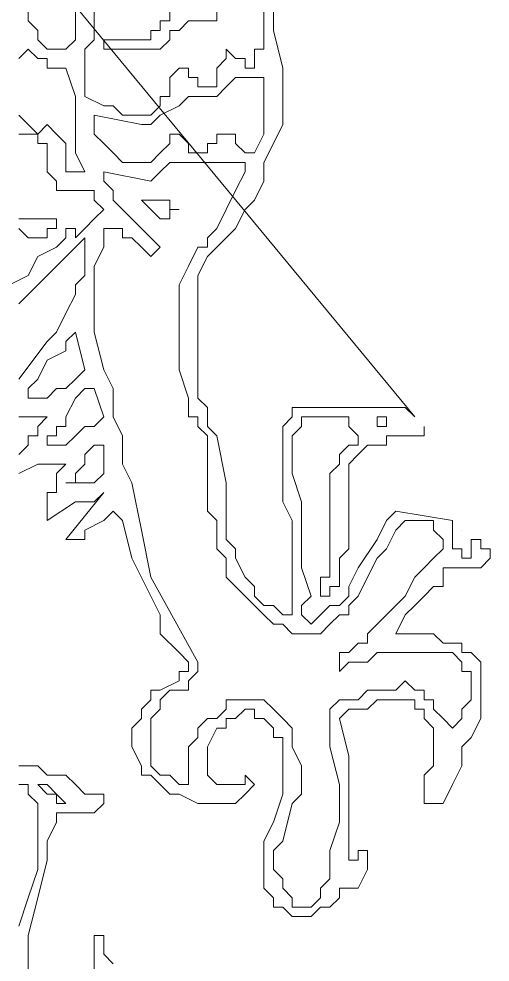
# Model space of a CAD drawing. Extents: x -66030 to 95157, y -13132 to 45879.
# Drawn here: x -17737.5 to -17542.2, y 14667.5 to 15058.3 of the extents above; entities that cross this region are included whole.
import ezdxf

# ---------------------------------------------------------------- set-up
doc = ezdxf.new("R2010")
doc.units = 0
doc.header["$LTSCALE"] = 100
doc.header["$MEASUREMENT"] = 0
doc.layers.get('0').update_dxf_attribs({"linetype": 'CONTINUOUS'})

msp = doc.modelspace()

# ---------------------------------------------------------------- linework, layer by layer
at = {"lineweight": 0}
for points in [[(-18131.96, 15569.16), (-17573.41, 14893.43), (-17573.41, 14893.43), (-17573.41, 14893.43), (-17577.31, 14897.34), (-17581.22, 14897.34), (-17589.03, 14897.34), (-17592.94, 14897.34), (-17596.84, 14897.34), (-17608.56, 14897.34), (-17612.47, 14897.34), (-17616.37, 14897.34), (-17620.28, 14897.34), (-17624.18, 14897.34), (-17624.18, 14893.43), (-17628.09, 14889.52), (-17628.09, 14889.52), (-17628.09, 14885.62), (-17628.09, 14881.71), (-17628.09, 14873.9), (-17628.09, 14866.09), (-17628.09, 14858.28), (-17624.18, 14850.47), (-17624.18, 14842.65), (-17624.18, 14838.75), (-17624.18, 14834.84), (-17624.18, 14830.94), (-17624.18, 14823.12), (-17624.18, 14819.22), (-17624.18, 14815.31), (-17624.18, 14815.31), (-17624.18, 14811.41), (-17628.09, 14811.41), (-17631.99, 14815.31), (-17635.9, 14815.31), (-17639.81, 14819.22), (-17639.81, 14823.12), (-17643.71, 14827.03), (-17647.62, 14834.84), (-17647.62, 14838.75), (-17651.52, 14842.65), (-17651.52, 14854.37), (-17651.52, 14866.09), (-17655.43, 14885.62), (-17659.34, 14889.52), (-17659.34, 14897.34), (-17663.24, 14901.24), (-17663.24, 14909.05), (-17663.24, 14912.96), (-17663.24, 14920.77), (-17663.24, 14924.68), (-17663.24, 14932.49), (-17663.24, 14936.4), (-17663.24, 14940.3), (-17663.24, 14944.21), (-17663.24, 14948.11), (-17663.24, 14948.11), (-17663.24, 14952.02), (-17659.34, 14959.83), (-17655.43, 14963.74), (-17647.62, 14971.55), (-17643.71, 14979.36), (-17639.81, 14983.27), (-17635.9, 14991.08), (-17635.9, 14998.89), (-17631.99, 15006.7), (-17628.09, 15014.52), (-17628.09, 15018.42), (-17628.09, 15026.23), (-17628.09, 15034.05), (-17628.09, 15037.95), (-17631.99, 15053.58), (-17631.99, 15061.39)], [(-17733.55, 15061.39), (-17733.55, 15057.48), (-17729.64, 15053.58), (-17729.64, 15049.67), (-17725.74, 15045.76), (-17725.74, 15045.76), (-17721.83, 15045.76), (-17721.83, 15045.76), (-17721.83, 15045.76), (-17717.93, 15045.76), (-17717.93, 15045.76), (-17717.93, 15045.76), (-17714.02, 15049.67), (-17714.02, 15049.67), (-17714.02, 15053.58), (-17714.02, 15061.39)], [(-17706.21, 15061.39), (-17706.21, 15057.48), (-17706.21, 15049.67), (-17706.21, 15049.67), (-17710.11, 15045.76), (-17710.11, 15041.86), (-17710.11, 15041.86), (-17710.11, 15037.95), (-17710.11, 15030.14), (-17710.11, 15026.23), (-17702.3, 15022.33), (-17698.4, 15022.33), (-17694.49, 15018.42), (-17690.58, 15018.42), (-17686.68, 15018.42), (-17682.77, 15018.42), (-17678.87, 15022.33), (-17678.87, 15022.33), (-17678.87, 15026.23), (-17674.96, 15026.23), (-17674.96, 15030.14), (-17674.96, 15034.05), (-17671.05, 15037.95), (-17671.05, 15037.95), (-17667.15, 15037.95), (-17667.15, 15034.05), (-17663.24, 15034.05), (-17663.24, 15030.14), (-17659.34, 15030.14), (-17659.34, 15030.14), (-17659.34, 15030.14), (-17655.43, 15030.14), (-17655.43, 15034.05), (-17655.43, 15034.05), (-17655.43, 15037.95), (-17651.52, 15041.86), (-17651.52, 15041.86), (-17651.52, 15041.86), (-17651.52, 15045.76), (-17647.62, 15041.86), (-17647.62, 15041.86), (-17643.71, 15041.86), (-17643.71, 15041.86), (-17643.71, 15041.86), (-17643.71, 15037.95), (-17643.71, 15037.95), (-17639.81, 15037.95), (-17639.81, 15041.86), (-17639.81, 15045.76), (-17639.81, 15045.76), (-17635.9, 15045.76), (-17635.9, 15049.67), (-17635.9, 15049.67), (-17635.9, 15053.58), (-17635.9, 15053.58), (-17635.9, 15061.39)], [(-17655.43, 15061.39), (-17655.43, 15057.48), (-17659.34, 15057.48), (-17663.24, 15057.48), (-17663.24, 15057.48), (-17667.15, 15057.48), (-17667.15, 15057.48), (-17667.15, 15057.48), (-17671.05, 15053.58), (-17674.96, 15053.58), (-17674.96, 15049.67), (-17678.87, 15045.76), (-17682.77, 15045.76), (-17682.77, 15045.76), (-17686.68, 15045.76), (-17690.58, 15045.76), (-17694.49, 15045.76), (-17698.4, 15045.76), (-17698.4, 15045.76), (-17702.3, 15045.76), (-17702.3, 15049.67), (-17702.3, 15049.67), (-17698.4, 15049.67), (-17698.4, 15049.67), (-17698.4, 15049.67), (-17694.49, 15049.67), (-17690.58, 15049.67), (-17690.58, 15049.67), (-17686.68, 15049.67), (-17682.77, 15049.67), (-17682.77, 15049.67), (-17682.77, 15053.58), (-17678.87, 15053.58), (-17678.87, 15057.48), (-17674.96, 15057.48), (-17674.96, 15061.39)], [(-17737.46, 15018.42), (-17733.55, 15014.52), (-17733.55, 15014.52), (-17729.64, 15010.61), (-17725.74, 15014.52), (-17725.74, 15014.52), (-17725.74, 15014.52), (-17721.83, 15010.61), (-17721.83, 15010.61), (-17721.83, 15010.61), (-17717.93, 15006.7), (-17717.93, 15006.7), (-17717.93, 15002.8), (-17717.93, 14998.89), (-17717.93, 14994.99), (-17717.93, 14994.99), (-17717.93, 14994.99), (-17714.02, 14994.99), (-17714.02, 14994.99), (-17710.11, 14994.99), (-17714.02, 15002.8), (-17714.02, 15014.52), (-17714.02, 15026.23), (-17717.93, 15037.95), (-17717.93, 15037.95), (-17721.83, 15037.95), (-17721.83, 15037.95), (-17725.74, 15037.95), (-17725.74, 15041.86), (-17729.64, 15041.86), (-17733.55, 15045.76), (-17733.55, 15045.76), (-17737.46, 15041.86)], [(-17741.36, 14948.11), (-17733.55, 14952.02), (-17729.64, 14959.83), (-17721.83, 14963.74), (-17717.93, 14967.64), (-17717.93, 14971.55), (-17714.02, 14971.55), (-17714.02, 14971.55), (-17714.02, 14971.55), (-17714.02, 14967.64), (-17710.11, 14971.55), (-17710.11, 14971.55), (-17706.21, 14975.46), (-17706.21, 14975.46), (-17702.3, 14979.36), (-17706.21, 14983.27), (-17706.21, 14983.27), (-17706.21, 14987.17), (-17706.21, 14987.17), (-17710.11, 14987.17), (-17714.02, 14987.17), (-17717.93, 14987.17), (-17717.93, 14987.17), (-17717.93, 14987.17), (-17721.83, 14987.17), (-17721.83, 14991.08), (-17721.83, 14991.08), (-17725.74, 14994.99), (-17725.74, 14998.89), (-17725.74, 15002.8), (-17725.74, 15006.7), (-17729.64, 15006.7), (-17729.64, 15006.7), (-17729.64, 15010.61), (-17733.55, 15010.61), (-17733.55, 15010.61), (-17737.46, 15010.61)], [(-17737.46, 14975.46), (-17733.55, 14975.46), (-17733.55, 14975.46), (-17729.64, 14975.46), (-17729.64, 14975.46), (-17725.74, 14975.46), (-17725.74, 14975.46), (-17725.74, 14975.46), (-17721.83, 14975.46), (-17721.83, 14971.55), (-17721.83, 14971.55), (-17725.74, 14971.55), (-17725.74, 14967.64), (-17729.64, 14967.64), (-17729.64, 14967.64), (-17733.55, 14967.64), (-17737.46, 14971.55)], [(-17737.46, 14940.3), (-17725.74, 14952.02), (-17710.11, 14967.64), (-17710.11, 14963.74), (-17710.11, 14959.83), (-17710.11, 14955.93), (-17710.11, 14952.02), (-17714.02, 14948.11), (-17714.02, 14944.21), (-17717.93, 14936.4), (-17721.83, 14928.58), (-17725.74, 14924.68), (-17737.46, 14909.05)], [(-17737.46, 14893.43), (-17733.55, 14893.43), (-17729.64, 14893.43), (-17725.74, 14893.43), (-17729.64, 14889.52), (-17729.64, 14885.62), (-17733.55, 14885.62), (-17733.55, 14881.71), (-17737.46, 14877.81)], [(-17737.46, 14870), (-17729.64, 14873.9), (-17725.74, 14873.9), (-17721.83, 14873.9), (-17717.93, 14873.9), (-17717.93, 14873.9), (-17721.83, 14870), (-17721.83, 14866.09), (-17721.83, 14862.18), (-17725.74, 14862.18), (-17725.74, 14858.28), (-17725.74, 14854.37), (-17725.74, 14854.37), (-17725.74, 14850.47), (-17714.02, 14858.28), (-17706.21, 14858.28), (-17702.3, 14862.18), (-17717.93, 14842.65), (-17714.02, 14842.65), (-17714.02, 14842.65), (-17710.11, 14842.65), (-17710.11, 14846.56), (-17702.3, 14850.47), (-17702.3, 14850.47), (-17698.4, 14854.37), (-17694.49, 14850.47), (-17690.58, 14834.84), (-17682.77, 14819.22), (-17678.87, 14811.41), (-17678.87, 14803.59), (-17671.05, 14795.78), (-17667.15, 14791.88), (-17667.15, 14787.97), (-17671.05, 14787.97), (-17671.05, 14784.06), (-17671.05, 14784.06), (-17678.87, 14780.16), (-17678.87, 14780.16), (-17682.77, 14780.16), (-17682.77, 14776.25), (-17686.68, 14772.35), (-17686.68, 14772.35), (-17686.68, 14768.44), (-17690.58, 14764.53), (-17690.58, 14760.63), (-17690.58, 14756.72), (-17690.58, 14756.72), (-17686.68, 14748.91), (-17686.68, 14745), (-17682.77, 14745), (-17682.77, 14745), (-17678.87, 14741.1), (-17674.96, 14737.19), (-17671.05, 14737.19), (-17663.24, 14733.29), (-17659.34, 14733.29), (-17655.43, 14733.29), (-17651.52, 14733.29), (-17651.52, 14733.29), (-17647.62, 14733.29), (-17643.71, 14737.19), (-17643.71, 14737.19), (-17639.81, 14741.1), (-17639.81, 14741.1), (-17639.81, 14741.1), (-17639.81, 14741.1), (-17643.71, 14745), (-17643.71, 14741.1), (-17643.71, 14741.1), (-17647.62, 14741.1), (-17651.52, 14741.1), (-17651.52, 14741.1), (-17655.43, 14741.1), (-17655.43, 14741.1), (-17655.43, 14741.1), (-17659.34, 14745), (-17659.34, 14748.91), (-17659.34, 14748.91), (-17659.34, 14752.82), (-17659.34, 14752.82), (-17659.34, 14756.72), (-17659.34, 14756.72), (-17655.43, 14764.53), (-17651.52, 14764.53), (-17651.52, 14768.44), (-17647.62, 14768.44), (-17647.62, 14768.44), (-17643.71, 14772.35), (-17639.81, 14772.35), (-17639.81, 14768.44), (-17635.9, 14768.44), (-17635.9, 14768.44), (-17631.99, 14764.53), (-17631.99, 14760.63), (-17628.09, 14760.63), (-17628.09, 14752.82), (-17628.09, 14748.91), (-17628.09, 14745), (-17628.09, 14741.1), (-17628.09, 14737.19), (-17631.99, 14725.47), (-17635.9, 14717.66), (-17635.9, 14713.76), (-17635.9, 14709.85), (-17635.9, 14705.94), (-17635.9, 14702.04), (-17635.9, 14698.13), (-17631.99, 14694.23), (-17631.99, 14690.32), (-17628.09, 14690.32), (-17624.18, 14686.41), (-17620.28, 14686.41), (-17620.28, 14686.41), (-17616.37, 14686.41), (-17616.37, 14686.41), (-17612.47, 14690.32), (-17608.56, 14690.32), (-17604.65, 14694.23), (-17604.65, 14698.13), (-17600.75, 14698.13), (-17596.84, 14698.13), (-17592.94, 14705.94), (-17592.94, 14705.94), (-17592.94, 14709.85), (-17592.94, 14709.85), (-17592.94, 14713.76), (-17592.94, 14713.76), (-17592.94, 14713.76), (-17596.84, 14713.76), (-17596.84, 14709.85), (-17596.84, 14709.85), (-17600.75, 14709.85), (-17600.75, 14713.76), (-17600.75, 14721.57), (-17600.75, 14729.38), (-17600.75, 14741.1), (-17600.75, 14752.82), (-17604.65, 14768.44), (-17600.75, 14772.35), (-17596.84, 14772.35), (-17592.94, 14772.35), (-17589.03, 14776.25), (-17585.12, 14776.25), (-17581.22, 14776.25), (-17573.41, 14776.25), (-17573.41, 14772.35), (-17569.5, 14772.35), (-17569.5, 14772.35), (-17569.5, 14768.44), (-17569.5, 14768.44), (-17565.59, 14764.53), (-17565.59, 14756.72), (-17565.59, 14752.82), (-17565.59, 14752.82), (-17565.59, 14748.91), (-17569.5, 14745), (-17569.5, 14737.19), (-17569.5, 14737.19), (-17569.5, 14733.29), (-17561.69, 14733.29), (-17557.78, 14741.1), (-17553.88, 14748.91), (-17553.88, 14756.72), (-17549.97, 14760.63), (-17546.06, 14768.44), (-17546.06, 14776.25), (-17546.06, 14784.06), (-17546.06, 14787.97), (-17546.06, 14791.88), (-17549.97, 14795.78), (-17549.97, 14795.78), (-17553.88, 14795.78), (-17553.88, 14799.69), (-17557.78, 14799.69), (-17561.69, 14799.69), (-17565.59, 14803.59), (-17569.5, 14803.59), (-17581.22, 14803.59), (-17577.31, 14811.41), (-17573.41, 14815.31), (-17569.5, 14819.22), (-17569.5, 14819.22), (-17565.59, 14823.12), (-17561.69, 14823.12), (-17561.69, 14827.03), (-17561.69, 14830.94), (-17557.78, 14830.94), (-17557.78, 14830.94), (-17557.78, 14830.94), (-17553.88, 14830.94), (-17553.88, 14830.94), (-17549.97, 14830.94), (-17546.06, 14830.94), (-17546.06, 14830.94), (-17546.06, 14830.94), (-17546.06, 14830.94), (-17546.06, 14830.94), (-17542.16, 14834.84), (-17542.16, 14834.84), (-17542.16, 14838.75), (-17546.06, 14838.75), (-17546.06, 14838.75), (-17546.06, 14842.65), (-17549.97, 14842.65), (-17549.97, 14842.65), (-17549.97, 14838.75), (-17549.97, 14838.75), (-17549.97, 14838.75), (-17549.97, 14834.84), (-17553.88, 14834.84), (-17553.88, 14838.75), (-17557.78, 14838.75), (-17557.78, 14838.75), (-17557.78, 14838.75), (-17557.78, 14842.65), (-17557.78, 14846.56), (-17557.78, 14850.47), (-17557.78, 14850.47), (-17581.22, 14854.37), (-17581.22, 14854.37), (-17585.12, 14850.47), (-17589.03, 14842.65), (-17596.84, 14830.94), (-17600.75, 14823.12), (-17600.75, 14819.22), (-17604.65, 14815.31), (-17608.56, 14815.31), (-17612.47, 14811.41), (-17612.47, 14811.41), (-17616.37, 14807.5), (-17620.28, 14811.41), (-17620.28, 14815.31), (-17616.37, 14819.22), (-17620.28, 14830.94), (-17620.28, 14838.75), (-17620.28, 14850.47), (-17620.28, 14858.28), (-17624.18, 14870), (-17624.18, 14873.9), (-17624.18, 14877.81), (-17624.18, 14885.62), (-17620.28, 14889.52), (-17620.28, 14889.52), (-17620.28, 14893.43), (-17616.37, 14893.43), (-17612.47, 14893.43), (-17608.56, 14893.43), (-17604.65, 14893.43), (-17600.75, 14893.43), (-17600.75, 14889.52), (-17596.84, 14885.62), (-17596.84, 14885.62), (-17596.84, 14881.71), (-17600.75, 14881.71), (-17600.75, 14881.71), (-17604.65, 14877.81), (-17604.65, 14877.81), (-17604.65, 14873.9), (-17608.56, 14870), (-17608.56, 14862.18), (-17608.56, 14846.56), (-17608.56, 14842.65), (-17608.56, 14834.84), (-17608.56, 14830.94), (-17608.56, 14827.03), (-17612.47, 14827.03), (-17612.47, 14823.12), (-17612.47, 14819.22), (-17608.56, 14819.22), (-17608.56, 14823.12), (-17608.56, 14823.12), (-17604.65, 14823.12), (-17604.65, 14827.03), (-17604.65, 14830.94), (-17604.65, 14834.84), (-17600.75, 14838.75), (-17600.75, 14842.65), (-17600.75, 14842.65), (-17600.75, 14850.47), (-17600.75, 14858.28), (-17600.75, 14866.09), (-17600.75, 14870), (-17600.75, 14870), (-17600.75, 14873.9), (-17596.84, 14877.81), (-17596.84, 14877.81), (-17592.94, 14881.71), (-17589.03, 14881.71), (-17585.12, 14881.71), (-17585.12, 14885.62), (-17581.22, 14885.62), (-17577.31, 14885.62), (-17573.41, 14885.62), (-17573.41, 14885.62), (-17569.5, 14885.62), (-17569.5, 14889.52), (-17569.5, 14889.52)], [(-17733.55, 14662.98), (-17733.55, 14670.79), (-17733.55, 14678.6), (-17729.64, 14694.23), (-17725.74, 14709.85), (-17725.74, 14717.66), (-17721.83, 14725.47), (-17721.83, 14729.38), (-17717.93, 14729.38), (-17710.11, 14729.38), (-17706.21, 14729.38), (-17706.21, 14729.38), (-17702.3, 14733.29), (-17702.3, 14733.29), (-17702.3, 14733.29), (-17702.3, 14737.19), (-17702.3, 14737.19), (-17706.21, 14737.19), (-17710.11, 14737.19), (-17710.11, 14737.19), (-17714.02, 14741.1), (-17717.93, 14745), (-17725.74, 14745), (-17729.64, 14748.91), (-17729.64, 14748.91), (-17733.55, 14748.91), (-17737.46, 14748.91)], [(-17737.46, 14682.51), (-17733.55, 14694.23), (-17729.64, 14705.94), (-17729.64, 14709.85), (-17729.64, 14717.66), (-17729.64, 14721.57), (-17729.64, 14725.47), (-17729.64, 14733.29), (-17733.55, 14737.19), (-17733.55, 14741.1), (-17737.46, 14741.1)], [(-17698.4, 14666.88), (-17702.3, 14670.79), (-17702.3, 14674.7), (-17702.3, 14674.7), (-17702.3, 14678.6), (-17702.3, 14678.6), (-17706.21, 14678.6), (-17706.21, 14674.7), (-17706.21, 14670.79), (-17706.21, 14662.98)]]:
    msp.add_lwpolyline(points, dxfattribs=at)
for points in [[(-17698.4, 15002.8), (-17694.49, 14998.89), (-17690.58, 14998.89), (-17686.68, 14998.89), (-17686.68, 14998.89), (-17682.77, 14998.89), (-17678.87, 15002.8), (-17678.87, 15002.8), (-17678.87, 15002.8), (-17674.96, 15006.7), (-17674.96, 15006.7), (-17674.96, 15010.61), (-17674.96, 15010.61), (-17674.96, 15010.61), (-17674.96, 15010.61), (-17671.05, 15010.61), (-17671.05, 15010.61), (-17667.15, 15006.7), (-17667.15, 15002.8), (-17663.24, 15002.8), (-17663.24, 15002.8), (-17663.24, 15002.8), (-17659.34, 15002.8), (-17659.34, 15006.7), (-17655.43, 15006.7), (-17655.43, 15010.61), (-17651.52, 15010.61), (-17651.52, 15010.61), (-17647.62, 15010.61), (-17647.62, 15010.61), (-17647.62, 15006.7), (-17643.71, 15002.8), (-17643.71, 15002.8), (-17643.71, 15002.8), (-17639.81, 15002.8), (-17639.81, 15002.8), (-17635.9, 15010.61), (-17635.9, 15018.42), (-17635.9, 15022.33), (-17635.9, 15026.23), (-17635.9, 15030.14), (-17635.9, 15034.05), (-17639.81, 15034.05), (-17643.71, 15034.05), (-17643.71, 15034.05), (-17647.62, 15034.05), (-17651.52, 15030.14), (-17651.52, 15030.14), (-17655.43, 15026.23), (-17655.43, 15026.23), (-17667.15, 15026.23), (-17671.05, 15022.33), (-17678.87, 15018.42), (-17682.77, 15014.52), (-17686.68, 15014.52), (-17706.21, 15018.42), (-17706.21, 15018.42), (-17706.21, 15014.52), (-17706.21, 15014.52), (-17706.21, 15010.61), (-17706.21, 15010.61), (-17702.3, 15006.7), (-17702.3, 15006.7), (-17698.4, 15002.8)], [(-17698.4, 14905.15), (-17698.4, 14893.43), (-17694.49, 14885.62), (-17694.49, 14873.9), (-17690.58, 14866.09), (-17686.68, 14846.56), (-17682.77, 14827.03), (-17663.24, 14791.88), (-17663.24, 14787.97), (-17667.15, 14784.06), (-17667.15, 14784.06), (-17667.15, 14780.16), (-17671.05, 14780.16), (-17671.05, 14780.16), (-17674.96, 14780.16), (-17678.87, 14776.25), (-17678.87, 14772.35), (-17682.77, 14768.44), (-17682.77, 14764.53), (-17682.77, 14760.63), (-17682.77, 14756.72), (-17682.77, 14748.91), (-17682.77, 14748.91), (-17678.87, 14745), (-17674.96, 14745), (-17671.05, 14741.1), (-17667.15, 14741.1), (-17667.15, 14748.91), (-17667.15, 14752.82), (-17667.15, 14756.72), (-17663.24, 14760.63), (-17663.24, 14760.63), (-17663.24, 14764.53), (-17659.34, 14768.44), (-17655.43, 14768.44), (-17651.52, 14772.35), (-17651.52, 14776.25), (-17647.62, 14776.25), (-17643.71, 14776.25), (-17639.81, 14776.25), (-17635.9, 14776.25), (-17631.99, 14772.35), (-17628.09, 14768.44), (-17628.09, 14768.44), (-17624.18, 14764.53), (-17624.18, 14760.63), (-17624.18, 14756.72), (-17620.28, 14748.91), (-17620.28, 14745), (-17620.28, 14741.1), (-17620.28, 14737.19), (-17624.18, 14733.29), (-17628.09, 14717.66), (-17628.09, 14717.66), (-17631.99, 14713.76), (-17631.99, 14709.85), (-17631.99, 14705.94), (-17628.09, 14702.04), (-17628.09, 14698.13), (-17624.18, 14694.23), (-17624.18, 14690.32), (-17620.28, 14690.32), (-17616.37, 14690.32), (-17616.37, 14690.32), (-17616.37, 14690.32), (-17612.47, 14694.23), (-17612.47, 14694.23), (-17612.47, 14698.13), (-17608.56, 14702.04), (-17608.56, 14705.94), (-17608.56, 14713.76), (-17604.65, 14725.47), (-17604.65, 14733.29), (-17604.65, 14741.1), (-17608.56, 14756.72), (-17608.56, 14772.35), (-17604.65, 14776.25), (-17600.75, 14776.25), (-17596.84, 14776.25), (-17592.94, 14780.16), (-17585.12, 14780.16), (-17581.22, 14780.16), (-17577.31, 14784.06), (-17573.41, 14780.16), (-17569.5, 14780.16), (-17569.5, 14776.25), (-17565.59, 14776.25), (-17565.59, 14772.35), (-17561.69, 14768.44), (-17561.69, 14768.44), (-17557.78, 14764.53), (-17557.78, 14764.53), (-17553.88, 14768.44), (-17553.88, 14768.44), (-17553.88, 14772.35), (-17549.97, 14776.25), (-17549.97, 14780.16), (-17549.97, 14784.06), (-17549.97, 14787.97), (-17553.88, 14787.97), (-17553.88, 14791.88), (-17553.88, 14791.88), (-17557.78, 14795.78), (-17557.78, 14795.78), (-17561.69, 14795.78), (-17573.41, 14795.78), (-17577.31, 14795.78), (-17585.12, 14795.78), (-17589.03, 14795.78), (-17592.94, 14791.88), (-17600.75, 14791.88), (-17604.65, 14787.97), (-17604.65, 14791.88), (-17604.65, 14791.88), (-17604.65, 14791.88), (-17604.65, 14795.78), (-17604.65, 14795.78), (-17604.65, 14795.78), (-17600.75, 14795.78), (-17596.84, 14799.69), (-17592.94, 14799.69), (-17592.94, 14803.59), (-17589.03, 14807.5), (-17585.12, 14811.41), (-17577.31, 14819.22), (-17573.41, 14827.03), (-17569.5, 14830.94), (-17565.59, 14834.84), (-17565.59, 14834.84), (-17561.69, 14838.75), (-17561.69, 14842.65), (-17561.69, 14842.65), (-17565.59, 14846.56), (-17565.59, 14846.56), (-17565.59, 14850.47), (-17569.5, 14850.47), (-17573.41, 14850.47), (-17577.31, 14850.47), (-17581.22, 14846.56), (-17581.22, 14846.56), (-17585.12, 14838.75), (-17589.03, 14834.84), (-17592.94, 14827.03), (-17596.84, 14819.22), (-17596.84, 14819.22), (-17600.75, 14815.31), (-17600.75, 14811.41), (-17604.65, 14811.41), (-17608.56, 14807.5), (-17608.56, 14807.5), (-17612.47, 14803.59), (-17612.47, 14803.59), (-17612.47, 14803.59), (-17612.47, 14803.59), (-17616.37, 14803.59), (-17620.28, 14803.59), (-17624.18, 14803.59), (-17628.09, 14807.5), (-17631.99, 14807.5), (-17635.9, 14811.41), (-17635.9, 14811.41), (-17639.81, 14815.31), (-17639.81, 14815.31), (-17643.71, 14819.22), (-17643.71, 14819.22), (-17647.62, 14823.12), (-17651.52, 14827.03), (-17651.52, 14834.84), (-17655.43, 14838.75), (-17655.43, 14846.56), (-17655.43, 14850.47), (-17659.34, 14854.37), (-17659.34, 14862.18), (-17659.34, 14866.09), (-17659.34, 14877.81), (-17659.34, 14881.71), (-17659.34, 14885.62), (-17663.24, 14889.52), (-17663.24, 14889.52), (-17663.24, 14893.43), (-17667.15, 14893.43), (-17667.15, 14901.24), (-17671.05, 14912.96), (-17671.05, 14920.77), (-17671.05, 14928.58), (-17671.05, 14936.4), (-17671.05, 14948.11), (-17667.15, 14955.93), (-17663.24, 14963.74), (-17659.34, 14963.74), (-17659.34, 14967.64), (-17655.43, 14971.55), (-17651.52, 14979.36), (-17647.62, 14987.17), (-17643.71, 14994.99), (-17643.71, 14994.99), (-17643.71, 14998.89), (-17643.71, 14998.89), (-17647.62, 14998.89), (-17647.62, 14998.89), (-17651.52, 14998.89), (-17655.43, 14998.89), (-17659.34, 14998.89), (-17663.24, 14998.89), (-17667.15, 14998.89), (-17671.05, 14998.89), (-17671.05, 14998.89), (-17674.96, 14998.89), (-17678.87, 14994.99), (-17678.87, 14994.99), (-17682.77, 14991.08), (-17702.3, 14994.99), (-17702.3, 14991.08), (-17698.4, 14987.17), (-17698.4, 14983.27), (-17694.49, 14979.36), (-17690.58, 14975.46), (-17686.68, 14971.55), (-17678.87, 14963.74), (-17682.77, 14959.83), (-17682.77, 14959.83), (-17682.77, 14959.83), (-17686.68, 14963.74), (-17686.68, 14963.74), (-17690.58, 14967.64), (-17694.49, 14967.64), (-17694.49, 14971.55), (-17698.4, 14971.55), (-17698.4, 14971.55), (-17702.3, 14971.55), (-17702.3, 14967.64), (-17702.3, 14963.74), (-17706.21, 14955.93), (-17706.21, 14952.02), (-17706.21, 14944.21), (-17706.21, 14936.4), (-17706.21, 14928.58), (-17702.3, 14912.96), (-17698.4, 14905.15)], [(-17674.96, 14975.46), (-17674.96, 14979.36), (-17671.05, 14979.36), (-17674.96, 14979.36), (-17674.96, 14983.27), (-17674.96, 14983.27), (-17674.96, 14983.27), (-17678.87, 14983.27), (-17678.87, 14983.27), (-17682.77, 14983.27), (-17686.68, 14983.27), (-17682.77, 14979.36), (-17682.77, 14979.36), (-17682.77, 14979.36), (-17678.87, 14975.46), (-17678.87, 14975.46), (-17674.96, 14975.46)], [(-17733.55, 14901.24), (-17729.64, 14901.24), (-17725.74, 14901.24), (-17725.74, 14901.24), (-17721.83, 14905.15), (-17717.93, 14905.15), (-17714.02, 14909.05), (-17714.02, 14909.05), (-17710.11, 14912.96), (-17714.02, 14928.58), (-17717.93, 14924.68), (-17717.93, 14920.77), (-17725.74, 14916.87), (-17729.64, 14909.05), (-17733.55, 14905.15), (-17733.55, 14901.24)], [(-17725.74, 14881.71), (-17721.83, 14881.71), (-17717.93, 14881.71), (-17717.93, 14881.71), (-17714.02, 14885.62), (-17710.11, 14889.52), (-17706.21, 14889.52), (-17702.3, 14893.43), (-17706.21, 14905.15), (-17706.21, 14905.15), (-17710.11, 14905.15), (-17714.02, 14901.24), (-17717.93, 14893.43), (-17717.93, 14889.52), (-17721.83, 14889.52), (-17721.83, 14885.62), (-17721.83, 14885.62), (-17725.74, 14885.62), (-17725.74, 14881.71), (-17725.74, 14881.71)], [(-17585.12, 14889.52), (-17585.12, 14889.52), (-17585.12, 14889.52), (-17585.12, 14889.52), (-17585.12, 14893.43), (-17589.03, 14893.43), (-17589.03, 14893.43), (-17589.03, 14889.52), (-17589.03, 14889.52), (-17589.03, 14889.52), (-17589.03, 14889.52), (-17585.12, 14889.52), (-17585.12, 14889.52)], [(-17717.93, 14866.09), (-17714.02, 14866.09), (-17710.11, 14866.09), (-17710.11, 14866.09), (-17706.21, 14866.09), (-17706.21, 14866.09), (-17702.3, 14870), (-17702.3, 14870), (-17702.3, 14873.9), (-17702.3, 14877.81), (-17702.3, 14877.81), (-17702.3, 14881.71), (-17706.21, 14881.71), (-17710.11, 14877.81), (-17710.11, 14877.81), (-17710.11, 14873.9), (-17714.02, 14870), (-17714.02, 14866.09), (-17717.93, 14866.09)], [(-17553.88, 14846.56), (-17553.88, 14846.56), (-17553.88, 14846.56), (-17553.88, 14846.56)], [(-17717.93, 14733.29), (-17717.93, 14733.29), (-17717.93, 14733.29), (-17721.83, 14737.19), (-17725.74, 14741.1), (-17729.64, 14741.1), (-17725.74, 14737.19), (-17725.74, 14737.19), (-17721.83, 14737.19), (-17721.83, 14733.29), (-17717.93, 14733.29)]]:
    msp.add_lwpolyline(points, close=True, dxfattribs=at)

doc.saveas('drawing.dxf')
